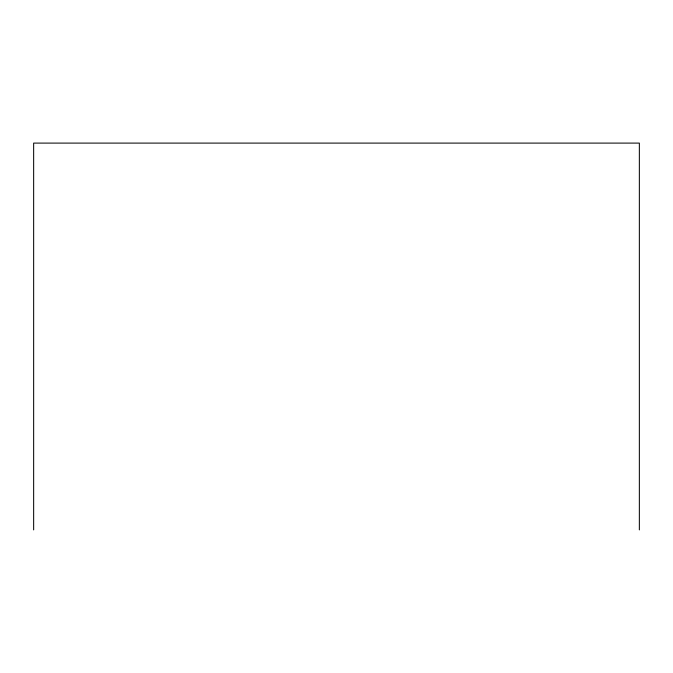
<?xml version="1.0" encoding="UTF-8"?>
<svg xmlns="http://www.w3.org/2000/svg" width="673" height="673" viewBox="0 0 673 673"><rect width="100%" height="100%" fill="white"/><g stroke="black" fill="none" stroke-linecap="round" stroke-linejoin="round"><path stroke-width="1.01" d="M639.35 529.903L639.35 143.097L33.65 143.097L33.65 529.903"/></g></svg>
